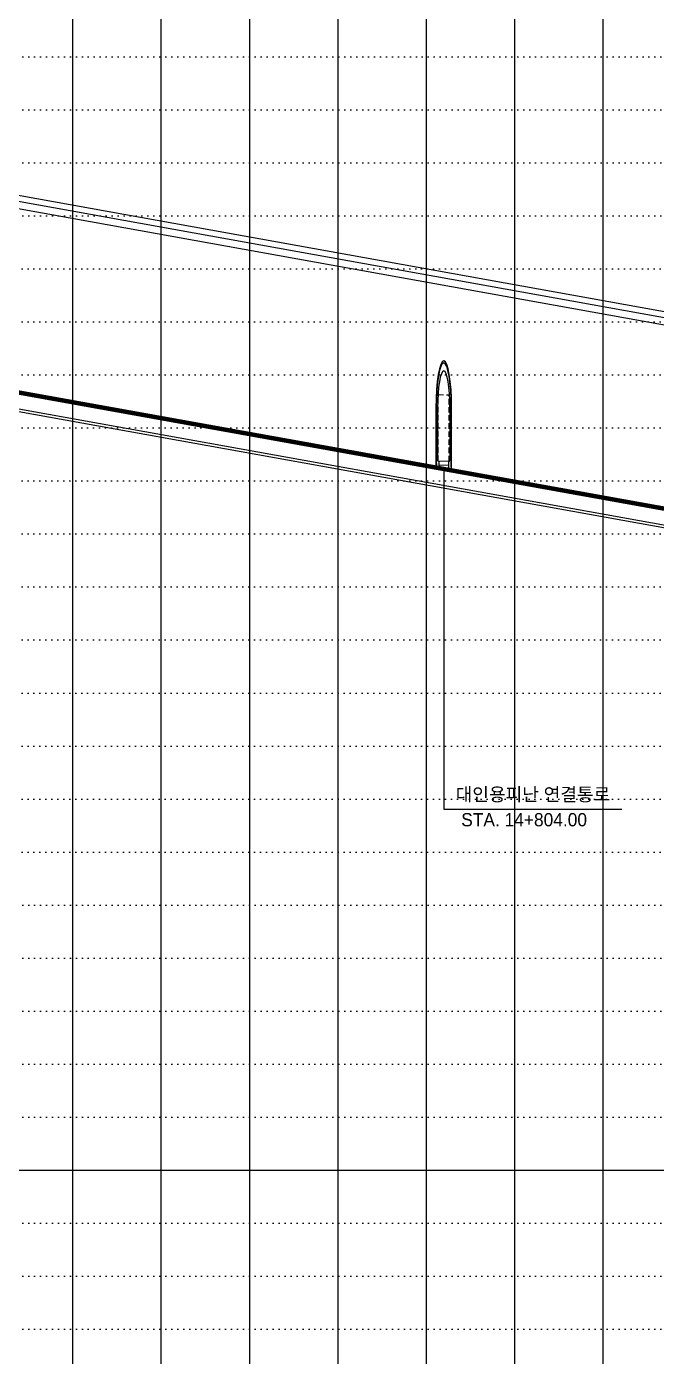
# Model space of a CAD drawing. Header units: millimetres. Extents: x -1499 to 6658, y -12483 to -6008.
# Drawn here: x 3965.7 to 4108.3, y -6860.2 to -6559.3 of the extents above; entities that cross this region are included whole.
import ezdxf
from ezdxf.enums import TextEntityAlignment as Align

# ---------------------------------------------------------------- set-up
doc = ezdxf.new("R2010")
doc.units = ezdxf.units.MM
doc.linetypes.add('A-DASHD01', pattern=[0.75, 0.5, -0.25])
doc.linetypes.add('A-DOTLN01H', pattern=[0.125, 0, -0.125])
doc.layers.add('_와꾸', color=7, linetype='Continuous', plot=False)
for name, color, linetype in [('CR-GRID', 56, 'A-DOTLN01H'), ('CR-TABL-LIN2', 1, 'Continuous'), ('CR-TABL-TEX2', 3, 'Continuous'), ('CS-CONC-MAJR', 4, 'Continuous'), ('CS-EXCV', 3, 'A-DIGLN01'), ('CS-HIDL', 2, 'A-DASHD01'), ('CS-JOIN', 2, 'Continuous'), ('CS-PIPE-MAJR', 4, 'Continuous'), ('수직그리드', 1, 'Continuous'), ('종단계획선', 7, 'Continuous'), ('축척바(문자)', 3, 'Continuous')]:
    doc.layers.add(name, color=color, linetype=linetype)
doc.styles.add('돋움', font='Dotum.TTF')
doc.linetypes.add('A-DIGLN01', pattern='A,0.9,-0.2,[19,kscals.shx,S=0.1,R=180,X=0,Y=0],0.9', length=2)
doc.linetypes.add('E-DIGLN01H', pattern='A,0.45,-0.1,[19,kosdic.shx,S=0.05,R=180,X=0,Y=0],0.45', length=1)

# ---------------------------------------------------------------- blocks, each defined once
blk = doc.blocks.new('A$C1A84225F')
at = {"layer": 'CS-CONC-MAJR'}
for p, q in [((-1.7, -1.4), (-1.7, -3.694)), ((-1.4, -1.4), (-1.4, -3.393)), ((1.4, -1.4), (1.4, -3.407)), ((1.7, -1.4), (1.7, -3.706)), ((-1.4, -3.393), (1.4, -3.407)), ((-1.105, -3.394), (-1.105, -3.694)), ((1.105, -3.406), (1.105, -3.706)), ((-1.105, -3.544), (1.105, -3.556))]:
    blk.add_line(p, q, dxfattribs=at)
for radius in [1.7, 1.4]:
    blk.add_arc((0, -1.4), radius, 0, 180, dxfattribs=at)
at = {"layer": 'CS-EXCV', "linetype": 'E-DIGLN01H', "flags": 128}
blk.add_lwpolyline([(1.78, -1.4, 1), (-1.78, -1.4), (-1.78, -3.694), (-1.105, -3.694), (1.105, -3.706), (1.78, -3.706)], format="xyb", close=True, dxfattribs=at)
at = {"layer": 'CS-HIDL', "linetype": 'A-DASHD01'}
for p, q in [((-1.25, -3.394), (-1.25, -0.894)), ((-1.25, -0.894), (1.25, -0.906)), ((1.25, -3.406), (1.25, -0.906))]:
    blk.add_line(p, q, dxfattribs=at)
at = {"layer": 'CS-JOIN'}
for p, q in [((-1.6, -3.293), (-1.7, -3.293)), ((-1.575, -3.318), (-1.6, -3.293)), ((-1.525, -3.318), (-1.575, -3.318)), ((-1.5, -3.293), (-1.525, -3.318)), ((-1.4, -3.293), (-1.5, -3.293)), ((1.4, -3.307), (1.5, -3.307)), ((1.5, -3.307), (1.525, -3.332)), ((1.525, -3.332), (1.575, -3.332)), ((1.575, -3.332), (1.6, -3.307)), ((1.6, -3.307), (1.7, -3.307))]:
    blk.add_line(p, q, dxfattribs=at)
at = {"layer": 'CS-PIPE-MAJR'}
for points in [[(-1.642, -3.555, -0.169547), (-1.7, -3.412, -0.959043)], [(-1.645, -3.558, -0.128763), (-1.7, -3.45, -0.128763)], [(1.642, -3.58, 0.169547), (1.7, -3.437, 0.959043)], [(1.645, -3.584, 0.128763), (1.7, -3.475, 0.128763)]]:
    blk.add_lwpolyline(points, format="xyb", dxfattribs=at)
for centre, radius in [((-1.67, -3.576), 0.03), ((-1.67, -3.576), 0.025), ((1.67, -3.601), 0.03), ((1.67, -3.601), 0.025)]:
    blk.add_circle(centre, radius, dxfattribs=at)
for centre, start, end in [((-1.67, -3.576), 209.3953, 37.4181), ((1.67, -3.601), 142.5819, 330.6047)]:
    blk.add_arc(centre, 0.035, start, end, dxfattribs=at)

msp = doc.modelspace()

# ---------------------------------------------------------------- linework, layer by layer
at = {"layer": '_와꾸', "color": 7, "true_color": 0xffffff}
msp.add_lwpolyline([(3836.16, -6818.06), (4636.16, -6818.06), (4636.16, -6302.06), (3836.16, -6302.06)], close=True, dxfattribs=at)
at = {"layer": 'CR-GRID', "linetype": 'A-DOTLN01H', "ltscale": 10}
for p, q in [((236.16, -6566.06), (5427.83, -6566.06)), ((236.16, -6590.06), (5427.83, -6590.06)), ((236.16, -6602.06), (5427.83, -6602.06)), ((1436.16, -6614.06), (5427.83, -6614.06)), ((1436.16, -6626.06), (5427.83, -6626.06)), ((1436.16, -6650.06), (5427.83, -6650.06)), ((1436.16, -6662.06), (5427.83, -6662.06)), ((1436.16, -6674.06), (5427.83, -6674.06)), ((1436.16, -6686.06), (5427.83, -6686.06)), ((1436.16, -6710.06), (5428.77, -6710.06)), ((1436.16, -6722.06), (5428.77, -6722.06)), ((1436.16, -6734.06), (5428.77, -6734.06)), ((1436.16, -6746.06), (5428.77, -6746.06)), ((236.16, -6770.06), (5428.77, -6770.06)), ((236.16, -6782.06), (5428.77, -6782.06)), ((236.16, -6794.06), (5428.77, -6794.06)), ((236.16, -6806.06), (5428.77, -6806.06)), ((236.16, -6830.06), (5427.83, -6830.06)), ((236.16, -6842.06), (5428.77, -6842.06)), ((236.16, -6854.06), (5428.77, -6854.06))]:
    msp.add_line(p, q, dxfattribs=at)
at = {"layer": 'CR-GRID', "color": 6, "linetype": 'A-DOTLN01H', "ltscale": 10}
for p, q in [((236.16, -6578.06), (5427.83, -6578.06)), ((1436.16, -6638.06), (5427.83, -6638.06)), ((1436.16, -6698.06), (5427.83, -6698.06)), ((236.16, -6758.06), (5428.77, -6758.06)), ((236.16, -6818.06), (5428.77, -6818.06))]:
    msp.add_line(p, q, dxfattribs=at)
at = {"layer": 'CR-TABL-LIN2', "color": 3}
for p, q in [((4060.16, -6659.36), (4060.16, -6736.34)), ((4060.16, -6736.34), (4100.43, -6736.34))]:
    msp.add_line(p, q, dxfattribs=at)
at = {"layer": 'CS-CONC-MAJR'}
for points in [[(5005.1, -6786.29), (3827.16, -6574.25)], [(5005.1, -6787.92), (3827.16, -6575.88)], [(3827.16, -6621.16), (5010.29, -6833.99)]]:
    msp.add_lwpolyline(points, dxfattribs=at)
at = {"layer": 'CS-EXCV', "ltscale": 5}
for points in [[(5005.11, -6784.92), (3827.16, -6572.88)], [(3827.16, -6621.76), (5010.29, -6834.59)]]:
    msp.add_lwpolyline(points, dxfattribs=at)
at = {"layer": '수직그리드'}
for p, q in [((3996.16, -6347.48), (3996.16, -7598.06)), ((3976.16, -6370.61), (3976.16, -7598.06)), ((4016.16, -6375.04), (4016.16, -7598.06)), ((4096.16, -6381.06), (4096.16, -7598.06)), ((4076.16, -6388.79), (4076.16, -7598.06)), ((4036.16, -6402.2), (4036.16, -7598.06)), ((4056.16, -6403.93), (4056.16, -7598.06))]:
    msp.add_line(p, q, dxfattribs=at)
at = {"layer": '종단계획선', "const_width": 1, "flags": 128}
msp.add_lwpolyline([(3566.16, -6570.5), (5141.16, -6853.82)], dxfattribs=at)

# ---------------------------------------------------------------- block references
at = {"layer": '축척바(문자)', "color": 2, "yscale": 6}
msp.add_blockref('A$C1A84225F', (4060.16, -6637.16), dxfattribs=at)

# ---------------------------------------------------------------- texts
at = {"layer": 'CR-TABL-TEX2', "style": '돋움'}
for s, p in [('대인용피난 연결통로', (4080.35, -6732.97)), ('STA. 14+804.00', (4078.35, -6738.73))]:
    msp.add_text(s, height=3, dxfattribs=at).set_placement(p, align=Align.MIDDLE)

doc.saveas('drawing.dxf')
